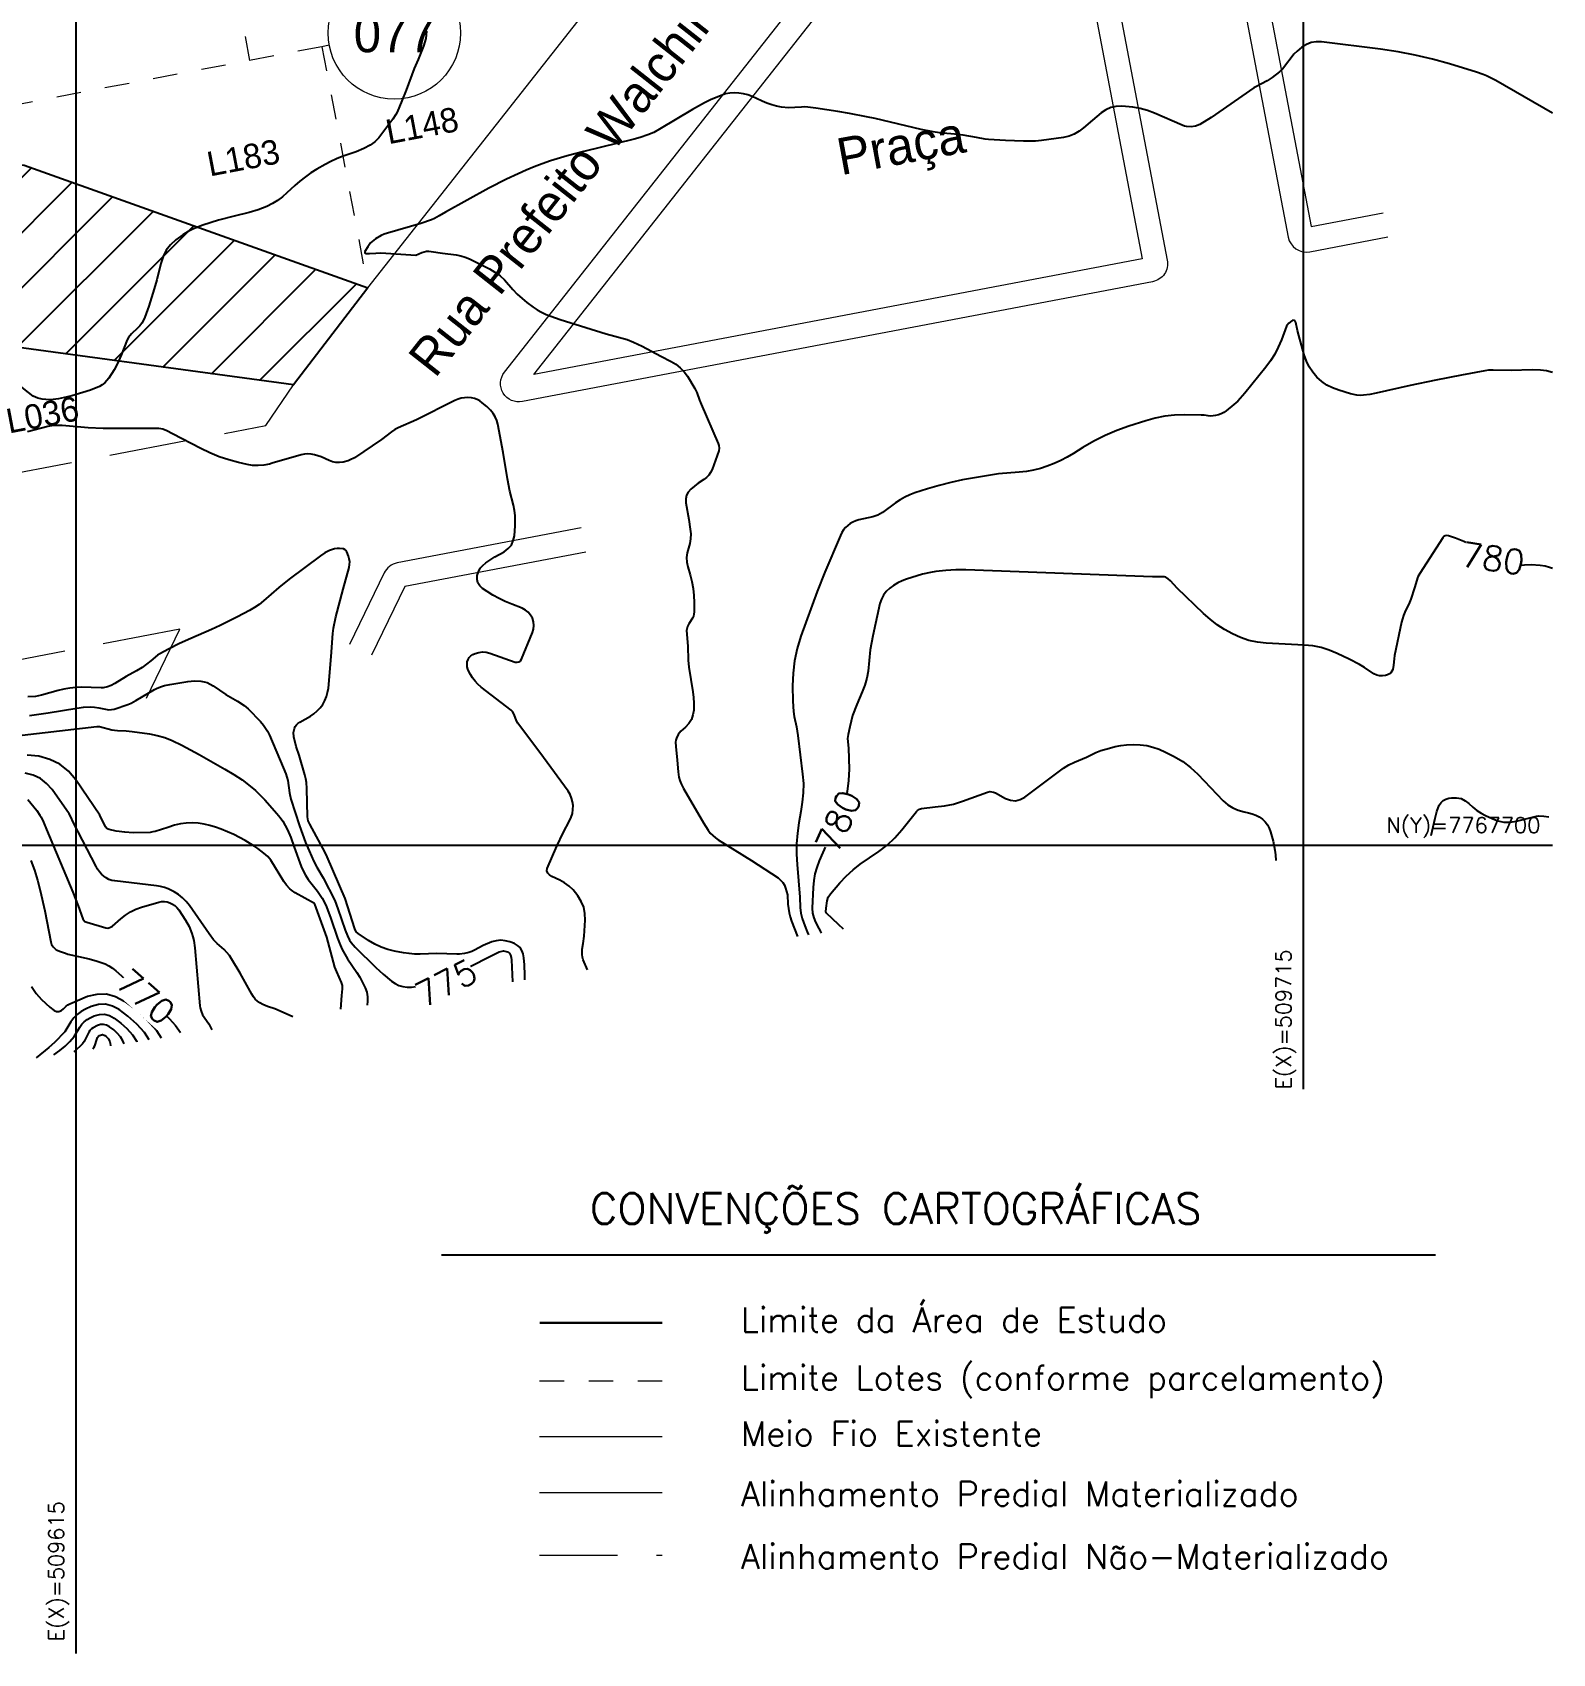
# Model space of a CAD drawing. Header units: metres. Extents: x 509389 to 509735, y 7767634 to 7768027.
# Drawn here: x 509611.4 to 509735.3, y 7767634.1 to 7767766.2 of the extents above; entities that cross this region are included whole.
import ezdxf
from ezdxf.enums import TextEntityAlignment as Align

# ---------------------------------------------------------------- set-up
doc = ezdxf.new("R2010")
doc.units = ezdxf.units.M
for name, pattern in [('Contínua', [0]), ('DASHED', [19.05, 12.7, -6.35]), ('TRACEJADO', [2, 1, -1])]:
    doc.linetypes.add(name, pattern=pattern)
for name, color, linetype in [('CANEVA', 252, 'Continuous'), ('CURVAS-INTERMEDIARIAS', 39, 'Continuous'), ('CURVAS-MESTRA', 34, 'Continuous'), ('LIMITE-L', 7, 'Continuous')]:
    doc.layers.add(name, color=color, linetype=linetype)
for name, color, linetype, lineweight in [('FOLHA', 7, 'Continuous', 9), ('K-ALINHAMENTO', 10, 'Continuous', 9), ('P-MEIOFIO', 171, 'Continuous', 9), ('P-URB', 2, 'Continuous', 9), ('textos', 2, 'Continuous', 9)]:
    doc.layers.add(name, color=color, linetype=linetype, lineweight=lineweight)
doc.styles.add('EC_NOMES', font='GOTHIC.TTF')
doc.styles.add('L50', font='ROMANS.SHX', dxfattribs={"height": 1.25})
doc.styles.add('Padrão', font='simplex.shx')
doc.styles.add('ROMANS', font='romans')

msp = doc.modelspace()

# ---------------------------------------------------------------- hatches: boundary and pattern name
at = {"layer": 'LIMITE-L', "transparency": 33554534}
h = msp.add_hatch(dxfattribs=at)
h.set_pattern_fill('ANSI31', color=3, style=0)
h.paths.add_polyline_path([(509638.764, 7767745.408), (509610.743, 7767755.389), (509484.139, 7767772.843), (509484.325, 7767767.342), (509452.231, 7767761.345), (509491.804, 7767756.662), (509632.695, 7767737.503)])

# ---------------------------------------------------------------- linework, layer by layer
at = {"color": 1}
msp.add_line((509644.764, 7767666.605), (509725.769, 7767666.605), dxfattribs=at)
at = {"layer": 'CANEVA'}
for p, q in [((509615, 7767634.128), (509615, 7768027.326)), ((509715, 7767680.128), (509715, 7768027.326))]:
    msp.add_line(p, q, dxfattribs=at)
at = {"layer": 'CURVAS-INTERMEDIARIAS'}
for points, elevation in [([(509643.551, 7767766.333), (509643.478, 7767765.713), (509643.306, 7767765.094), (509642.848, 7767763.999), (509642.523, 7767763.29), (509641.877, 7767761.511), (509641.527, 7767760.632), (509641.143, 7767759.726), (509641.041, 7767759.528), (509640.797, 7767759.156), (509640.074, 7767758.178), (509639.643, 7767757.621), (509639.319, 7767757.291), (509638.937, 7767757.032), (509638.432, 7767756.77), (509637.798, 7767756.499), (509636.67, 7767756.108), (509636.196, 7767755.917), (509635.735, 7767755.696), (509635.282, 7767755.457), (509634.603, 7767755.07), (509634.127, 7767754.775), (509633.667, 7767754.459), (509633.231, 7767754.11), (509632.81, 7767753.74), (509632.17, 7767753.138), (509631.799, 7767752.818), (509631.41, 7767752.521), (509630.993, 7767752.269), (509630.523, 7767752.046), (509629.813, 7767751.763), (509629.079, 7767751.548), (509627.876, 7767751.253), (509626.592, 7767750.907), (509625.326, 7767750.502), (509624.564, 7767750.212), (509624.109, 7767749.993), (509623.677, 7767749.731), (509623.111, 7767749.323), (509622.687, 7767748.916), (509622.33, 7767748.466), (509622.073, 7767747.953), (509621.882, 7767747.397), (509621.558, 7767746.051), (509621.362, 7767745.329), (509620.904, 7767743.903), (509620.592, 7767743.017), (509620.48, 7767742.765), (509620.346, 7767742.528), (509620.178, 7767742.314), (509619.987, 7767742.115), (509619.489, 7767741.651), (509619.263, 7767741.373), (509619.156, 7767741.16), (509618.672, 7767739.933), (509618.304, 7767739.123), (509618.089, 7767738.734), (509617.662, 7767738.052), (509617.502, 7767737.845), (509617.323, 7767737.66), (509617.116, 7767737.508), (509616.889, 7767737.377), (509616.149, 7767737.077), (509614.639, 7767736.612), (509614.281, 7767736.518), (509613.555, 7767736.365), (509613.118, 7767736.303), (509612.823, 7767736.287), (509612.529, 7767736.301), (509612.234, 7767736.336), (509611.862, 7767736.417), (509611.669, 7767736.489), (509611.49, 7767736.59), (509608.929, 7767738.585)], 778), ([(509735.298, 7767759.647), (509730.664, 7767762.305), (509729.9, 7767762.677), (509729.639, 7767762.786), (509729.106, 7767762.972), (509726.894, 7767763.649), (509725.509, 7767764.034), (509724.114, 7767764.372), (509722.704, 7767764.636), (509721.283, 7767764.853), (509716.461, 7767765.462), (509716.034, 7767765.463), (509715.626, 7767765.401), (509715.243, 7767765.244), (509714.879, 7767765.024), (509714.489, 7767764.694), (509714.225, 7767764.433), (509713.987, 7767764.147), (509713.548, 7767763.543), (509713.31, 7767763.258), (509713.043, 7767763), (509712.46, 7767762.534), (509712.049, 7767762.261), (509711.162, 7767761.825), (509710.949, 7767761.699), (509707.487, 7767759.299), (509706.545, 7767758.721), (509706.208, 7767758.574), (509705.845, 7767758.513), (509705.477, 7767758.54), (509705.299, 7767758.587), (509705.124, 7767758.649), (509702.874, 7767759.636), (509702.295, 7767759.852), (509701.706, 7767760.025), (509701.102, 7767760.131), (509700.487, 7767760.193), (509700.17, 7767760.207), (509699.722, 7767760.178), (509699.293, 7767760.089), (509698.894, 7767759.91), (509698.514, 7767759.671), (509697.798, 7767759.079), (509697.088, 7767758.445), (509696.72, 7767758.16), (509696.328, 7767757.926), (509695.899, 7767757.766), (509695.447, 7767757.656), (509693.646, 7767757.403), (509693.161, 7767757.361), (509692.188, 7767757.345), (509690.726, 7767757.407), (509689.339, 7767757.497), (509689.056, 7767757.528), (509688.358, 7767757.668), (509687.27, 7767757.845), (509686.859, 7767757.9), (509685.341, 7767758.042), (509684.838, 7767758.106), (509683.841, 7767758.297), (509680.092, 7767759.196), (509679.405, 7767759.347), (509678.021, 7767759.607), (509677.066, 7767759.766), (509675.251, 7767760.052), (509674.602, 7767760.137), (509674.342, 7767760.149), (509674.083, 7767760.139), (509673.564, 7767760.088), (509673.045, 7767760.083), (509672.476, 7767760.139), (509672.067, 7767760.208), (509671.666, 7767760.305), (509671.278, 7767760.442), (509670.898, 7767760.607), (509670.417, 7767760.845), (509670.073, 7767760.994), (509669.722, 7767761.121), (509669.36, 7767761.211), (509668.991, 7767761.278), (509668.621, 7767761.297), (509668.255, 7767761.278), (509667.897, 7767761.202), (509667.544, 7767761.088), (509666.689, 7767760.722), (509666.183, 7767760.481), (509665.202, 7767759.939), (509662.523, 7767758.325), (509662.054, 7767758.076), (509661.567, 7767757.868), (509660.956, 7767757.664), (509660.473, 7767757.525), (509656.365, 7767756.523), (509654.994, 7767756.16), (509653.639, 7767755.744), (509652.969, 7767755.511), (509652.306, 7767755.263), (509651.652, 7767754.991), (509651.004, 7767754.705), (509650.07, 7767754.262), (509648.613, 7767753.521), (509645.094, 7767751.576), (509644.58, 7767751.262), (509644.203, 7767751.061), (509643.935, 7767750.954), (509643.07, 7767750.661), (509640.356, 7767749.862), (509640.101, 7767749.774), (509639.854, 7767749.671), (509639.388, 7767749.402), (509639.108, 7767749.194), (509638.971, 7767749.065), (509638.747, 7767748.761), (509638.525, 7767748.38), (509638.523, 7767748.266), (509638.618, 7767748.203), (509638.898, 7767748.2), (509639.405, 7767748.245), (509639.806, 7767748.253), (509642.674, 7767748.08), (509643.17, 7767748.284), (509643.355, 7767748.344), (509643.542, 7767748.382), (509643.733, 7767748.387), (509643.926, 7767748.371), (509644.841, 7767748.228), (509645.967, 7767748.105), (509646.332, 7767748.027), (509646.685, 7767747.908), (509647.03, 7767747.761), (509648.668, 7767746.952), (509649.114, 7767746.692), (509649.531, 7767746.397), (509649.904, 7767746.048), (509650.583, 7767745.266), (509650.939, 7767744.888), (509651.323, 7767744.541), (509651.728, 7767744.213), (509652.222, 7767743.844), (509652.56, 7767743.617), (509652.91, 7767743.412), (509653.278, 7767743.241), (509653.658, 7767743.093), (509654.437, 7767742.835), (509658.175, 7767741.664), (509659.897, 7767741.184), (509660.398, 7767740.993), (509661.125, 7767740.647), (509662.634, 7767739.832), (509663.469, 7767739.411), (509663.861, 7767739.176), (509664.218, 7767738.902), (509664.523, 7767738.571), (509664.794, 7767738.202), (509665.406, 7767737.195), (509665.563, 7767736.892), (509665.783, 7767736.243), (509665.909, 7767735.924), (509667.306, 7767732.722), (509667.358, 7767732.574), (509667.393, 7767732.341), (509667.355, 7767732.113), (509666.81, 7767730.602), (509666.691, 7767730.357), (509666.544, 7767730.136), (509666.354, 7767729.949), (509666.136, 7767729.785), (509665.667, 7767729.479), (509665.077, 7767729.012), (509664.871, 7767728.77), (509664.726, 7767728.506), (509664.674, 7767728.21), (509664.682, 7767727.892), (509664.918, 7767726.534), (509665.037, 7767725.748), (509665.066, 7767725.353), (509665.057, 7767724.963), (509664.99, 7767724.578), (509664.787, 7767723.818), (509664.739, 7767723.437), (509664.764, 7767723.054), (509664.837, 7767722.669), (509665.024, 7767722.027), (509665.16, 7767721.474), (509665.264, 7767720.915), (509665.319, 7767720.35), (509665.342, 7767719.78), (509665.34, 7767718.995), (509665.323, 7767718.82), (509665.285, 7767718.651), (509665.217, 7767718.491), (509664.927, 7767718.039), (509664.814, 7767717.822), (509664.742, 7767717.595), (509664.731, 7767717.477), (509664.827, 7767716.204), (509664.86, 7767715.07), (509664.928, 7767714.507), (509665.243, 7767712.486), (509665.289, 7767712.022), (509665.31, 7767711.557), (509665.313, 7767711.005), (509665.253, 7767710.605), (509665.133, 7767710.233), (509664.922, 7767709.905), (509664.651, 7767709.604), (509664.27, 7767709.28), (509664.046, 7767709.026), (509663.902, 7767708.718), (509663.863, 7767708.55), (509663.838, 7767708.38), (509663.844, 7767708.036), (509663.972, 7767706.924), (509664.035, 7767705.971), (509664.106, 7767705.541), (509664.184, 7767705.267), (509664.289, 7767705.003), (509664.48, 7767704.62), (509666.1, 7767701.817), (509666.491, 7767701.214), (509666.667, 7767700.985), (509666.861, 7767700.773), (509667.081, 7767700.589), (509667.317, 7767700.422), (509670.023, 7767698.75), (509672.187, 7767697.327), (509672.393, 7767697.154), (509672.568, 7767696.958), (509672.698, 7767696.73), (509672.797, 7767696.479), (509672.943, 7767695.941), (509672.994, 7767695.19), (509673.034, 7767694.838), (509673.094, 7767694.49), (509673.183, 7767694.148), (509673.291, 7767693.81), (509673.757, 7767692.55)], 778), ([(509735.298, 7767738.515), (509734.806, 7767738.638), (509734.323, 7767738.712), (509733.623, 7767738.726), (509731.929, 7767738.681), (509730.456, 7767738.701), (509730.073, 7767738.692), (509729.789, 7767738.656), (509727.879, 7767738.304), (509725.785, 7767737.895), (509723.7, 7767737.444), (509720.932, 7767736.814), (509720.409, 7767736.713), (509719.879, 7767736.65), (509719.615, 7767736.644), (509719.352, 7767736.656), (509718.835, 7767736.762), (509717.87, 7767737.056), (509717.378, 7767737.248), (509716.914, 7767737.484), (509716.491, 7767737.787), (509716.094, 7767738.135), (509715.756, 7767738.538), (509715.463, 7767738.969), (509715.239, 7767739.438), (509715.061, 7767739.935), (509714.622, 7767741.534), (509714.523, 7767741.921), (509714.383, 7767742.582), (509714.336, 7767742.686), (509714.296, 7767742.726), (509714.247, 7767742.759), (509714.14, 7767742.776), (509714.041, 7767742.731), (509713.814, 7767742.532), (509713.669, 7767742.369), (509713.614, 7767742.275), (509713.2, 7767741.169), (509712.949, 7767740.577), (509712.662, 7767740.005), (509712.32, 7767739.465), (509711.941, 7767738.945), (509710.222, 7767736.814), (509709.646, 7767736.178), (509709.33, 7767735.888), (509708.708, 7767735.384), (509708.506, 7767735.251), (509708.295, 7767735.14), (509708.07, 7767735.063), (509707.835, 7767735.008), (509707.463, 7767734.958), (509707.238, 7767734.967), (509706.901, 7767735.024), (509706.673, 7767735.039), (509705.295, 7767735.053), (509704.497, 7767735.022), (509703.707, 7767734.942), (509702.928, 7767734.786), (509702.157, 7767734.579), (509700.771, 7767734.135), (509699.794, 7767733.782), (509698.838, 7767733.382), (509697.915, 7767732.913), (509697.013, 7767732.397), (509696.248, 7767731.921), (509695.737, 7767731.623), (509695.216, 7767731.348), (509694.679, 7767731.103), (509694.128, 7767730.878), (509693.57, 7767730.697), (509693.004, 7767730.547), (509692.428, 7767730.446), (509691.845, 7767730.376), (509690.141, 7767730.244), (509688.18, 7767729.931), (509687.213, 7767729.754), (509686.254, 7767729.549), (509685.304, 7767729.301), (509684.361, 7767729.024), (509683.341, 7767728.7), (509682.924, 7767728.544), (509682.52, 7767728.362), (509682.136, 7767728.141), (509681.766, 7767727.894), (509680.687, 7767727.107), (509680.312, 7767726.894), (509679.903, 7767726.757), (509678.769, 7767726.492), (509678.525, 7767726.417), (509678.291, 7767726.321), (509678.073, 7767726.193), (509677.865, 7767726.044), (509677.681, 7767725.868), (509677.516, 7767725.677), (509677.38, 7767725.464), (509677.264, 7767725.237), (509675.989, 7767722.229), (509675.381, 7767720.665), (509674.048, 7767717.012), (509673.75, 7767716.024), (509673.525, 7767715.024), (509673.411, 7767714.005), (509673.371, 7767712.974), (509673.391, 7767711.718), (509673.445, 7767710.897), (509673.506, 7767710.49), (509673.678, 7767709.627), (509673.795, 7767708.923), (509674.189, 7767705.775), (509674.249, 7767705.014), (509674.234, 7767704.251), (509674.161, 7767703.489), (509674.048, 7767702.732), (509673.885, 7767701.804), (509673.771, 7767700.962), (509673.7, 7767700.117), (509673.695, 7767699.269), (509673.734, 7767698.42), (509673.958, 7767695.757), (509673.986, 7767694.919), (509674.036, 7767694.468), (509674.149, 7767694.028), (509674.359, 7767693.434), (509674.561, 7767692.929), (509674.661, 7767692.694)], 779), ([(509656.655, 7767689.827), (509656.312, 7767690.664), (509656.252, 7767690.872), (509656.215, 7767691.082), (509656.212, 7767691.296), (509656.232, 7767691.511), (509656.309, 7767691.98), (509656.381, 7767692.585), (509656.468, 7767693.895), (509656.444, 7767694.425), (509656.351, 7767694.934), (509656.152, 7767695.412), (509655.884, 7767695.869), (509655.486, 7767696.35), (509655.16, 7767696.662), (509654.791, 7767696.922), (509654.394, 7767697.148), (509653.755, 7767697.452), (509653.574, 7767697.567), (509653.425, 7767697.723), (509653.353, 7767697.907), (509653.381, 7767698.103), (509654.167, 7767699.927), (509654.678, 7767700.995), (509655.202, 7767701.99), (509655.329, 7767702.284), (509655.424, 7767702.586), (509655.469, 7767702.898), (509655.482, 7767703.218), (509655.44, 7767703.535), (509655.364, 7767703.839), (509655.236, 7767704.125), (509655.073, 7767704.4), (509653.08, 7767707.146), (509650.991, 7767709.923), (509650.869, 7767710.121), (509650.685, 7767710.647), (509650.552, 7767710.878), (509650.426, 7767711.002), (509647.986, 7767712.882), (509647.73, 7767713.107), (509647.496, 7767713.351), (509647.295, 7767713.623), (509647.116, 7767713.913), (509646.99, 7767714.152), (509646.913, 7767714.341), (509646.862, 7767714.534), (509646.85, 7767714.734), (509646.864, 7767714.937), (509646.926, 7767715.123), (509647.018, 7767715.286), (509647.153, 7767715.415), (509647.318, 7767715.52), (509647.515, 7767715.607), (509647.807, 7767715.696), (509648.1, 7767715.741), (509648.396, 7767715.718), (509648.694, 7767715.65), (509650.761, 7767714.92), (509650.918, 7767714.895), (509651.074, 7767714.929), (509651.144, 7767714.969), (509651.205, 7767715.017), (509651.292, 7767715.149), (509652.177, 7767717.311), (509652.257, 7767717.605), (509652.29, 7767717.899), (509652.253, 7767718.192), (509652.169, 7767718.485), (509652.016, 7767718.749), (509651.831, 7767718.978), (509651.595, 7767719.156), (509651.327, 7767719.3), (509650.48, 7767719.626), (509649.958, 7767719.847), (509649.448, 7767720.09), (509648.953, 7767720.365), (509648.47, 7767720.661), (509648.093, 7767720.909), (509647.872, 7767721.124), (509647.716, 7767721.366), (509647.656, 7767721.648), (509647.661, 7767721.957), (509647.766, 7767722.269), (509647.912, 7767722.553), (509648.12, 7767722.795), (509648.37, 7767723.009), (509649.099, 7767723.476), (509649.867, 7767723.91), (509650.194, 7767724.159), (509650.454, 7767724.451), (509650.614, 7767724.808), (509650.707, 7767725.208), (509650.763, 7767726.007), (509650.773, 7767726.432), (509650.756, 7767726.855), (509650.699, 7767727.275), (509650.616, 7767727.693), (509650.34, 7767728.853), (509650.139, 7767729.839), (509649.782, 7767731.981), (509649.354, 7767734.293), (509649.265, 7767734.608), (509649.142, 7767734.907), (509648.97, 7767735.18), (509648.764, 7767735.435), (509648.466, 7767735.732), (509648.084, 7767736.047), (509647.879, 7767736.189), (509647.664, 7767736.303), (509647.44, 7767736.392), (509647.205, 7767736.443), (509646.907, 7767736.468), (509646.634, 7767736.453), (509646.367, 7767736.413), (509646.109, 7767736.334), (509645.857, 7767736.23), (509642.715, 7767734.664), (509641.236, 7767734.007), (509640.961, 7767733.851), (509640.698, 7767733.676), (509639.877, 7767733.059), (509637.661, 7767731.556), (509637.331, 7767731.382), (509637.156, 7767731.319), (509636.747, 7767731.215), (509636.453, 7767731.178), (509636.162, 7767731.181), (509635.878, 7767731.242), (509635.599, 7767731.342), (509634.946, 7767731.629), (509634.681, 7767731.723), (509634.414, 7767731.808), (509634.144, 7767731.861), (509633.874, 7767731.883), (509633.604, 7767731.858), (509633.335, 7767731.802), (509630.973, 7767731.116), (509630.737, 7767731.052), (509630.283, 7767730.963), (509629.828, 7767730.92), (509629.372, 7767730.944), (509628.915, 7767731.013), (509628.221, 7767731.171), (509627.428, 7767731.384), (509626.649, 7767731.638), (509625.892, 7767731.951), (509625.15, 7767732.304), (509622.84, 7767733.518), (509622.372, 7767733.749), (509622.052, 7767733.882), (509621.887, 7767733.927), (509621.718, 7767733.95), (509618.763, 7767733.936), (509617.202, 7767733.954), (509615.968, 7767734), (509613.84, 7767734.177), (509613.338, 7767734.193), (509613.004, 7767734.168), (509612.676, 7767734.111), (509611.04, 7767733.668)], 777), ([(509651.555, 7767689.015), (509651.539, 7767689.414), (509651.533, 7767690.252), (509651.478, 7767690.806), (509651.414, 7767691.141), (509651.309, 7767691.412), (509651.162, 7767691.647), (509650.952, 7767691.827), (509650.699, 7767691.971), (509650.317, 7767692.117), (509649.953, 7767692.211), (509649.589, 7767692.25), (509649.225, 7767692.21), (509648.861, 7767692.115), (509648.144, 7767691.815), (509647.456, 7767691.442), (509647.224, 7767691.338), (509646.981, 7767691.259), (509646.623, 7767691.174), (509646.224, 7767691.12), (509646.023, 7767691.113), (509644.39, 7767691.164), (509643.023, 7767691.114), (509642.569, 7767691.122), (509642.118, 7767691.164), (509641.667, 7767691.229), (509640.942, 7767691.361), (509640.381, 7767691.499), (509639.837, 7767691.681), (509639.32, 7767691.928), (509638.82, 7767692.219), (509637.97, 7767692.786), (509637.819, 7767692.936), (509637.699, 7767693.177), (509636.905, 7767695.642), (509635.453, 7767699.044), (509635.28, 7767699.397), (509634.02, 7767701.713), (509633.91, 7767701.976), (509633.867, 7767702.14), (509633.85, 7767702.309), (509633.786, 7767704.605), (509633.758, 7767705.09), (509633.715, 7767705.41), (509633.639, 7767705.723), (509633.162, 7767707.32), (509632.921, 7767708.045), (509632.733, 7767708.825), (509632.702, 7767709.169), (509632.772, 7767709.508), (509632.848, 7767709.663), (509632.943, 7767709.802), (509633.064, 7767709.919), (509633.205, 7767710.019), (509634.076, 7767710.513), (509634.37, 7767710.709), (509634.64, 7767710.93), (509634.876, 7767711.188), (509635.089, 7767711.47), (509635.258, 7767711.781), (509635.395, 7767712.102), (509635.485, 7767712.44), (509635.542, 7767712.789), (509635.775, 7767715.377), (509635.913, 7767717.229), (509635.97, 7767717.688), (509636.157, 7767718.594), (509636.741, 7767720.842), (509637.228, 7767722.618), (509637.269, 7767722.852), (509637.281, 7767723.085), (509637.248, 7767723.316), (509637.185, 7767723.546), (509637.051, 7767723.899), (509637, 7767723.994), (509636.925, 7767724.071), (509636.781, 7767724.137), (509636.443, 7767724.16), (509636.247, 7767724.157), (509636.055, 7767724.136), (509635.868, 7767724.088), (509635.648, 7767724.008), (509635.261, 7767723.812), (509634.899, 7767723.574), (509632.356, 7767721.68), (509631.508, 7767720.99), (509630.271, 7767719.909), (509629.904, 7767719.618), (509629.52, 7767719.35), (509629.117, 7767719.114), (509628.142, 7767718.593), (509626.738, 7767717.886), (509626.024, 7767717.559), (509624.347, 7767716.847), (509623.415, 7767716.43), (509622.504, 7767715.969), (509621.809, 7767715.595), (509621.613, 7767715.471), (509621.088, 7767715.01), (509620.378, 7767714.48), (509619.9, 7767714.191), (509619.077, 7767713.726), (509618.157, 7767713.165), (509617.856, 7767713.005), (509617.536, 7767712.888), (509617.203, 7767712.823), (509617.034, 7767712.814), (509616.227, 7767712.851), (509615.441, 7767712.858), (509614.953, 7767712.84), (509614.469, 7767712.795), (509613.99, 7767712.708), (509613.515, 7767712.593), (509612.155, 7767712.208), (509611.92, 7767712.152), (509611.681, 7767712.116), (509611.052, 7767712.093)], 776), ([(509610.596, 7767708.967), (509616.665, 7767709.664), (509616.89, 7767709.668), (509617.886, 7767709.402), (509618.12, 7767709.362), (509618.356, 7767709.342), (509619.07, 7767709.323), (509619.544, 7767709.271), (509620.963, 7767709.057), (509621.596, 7767708.929), (509622.215, 7767708.759), (509622.814, 7767708.527), (509623.61, 7767708.142), (509625.01, 7767707.378), (509627.119, 7767706.189), (509627.831, 7767705.767), (509628.518, 7767705.308), (509629.181, 7767704.815), (509629.602, 7767704.463), (509629.997, 7767704.082), (509630.375, 7767703.683), (509631.357, 7767702.57), (509631.605, 7767702.261), (509631.833, 7767701.939), (509632.03, 7767701.597), (509632.208, 7767701.242), (509632.481, 7767700.62), (509632.746, 7767699.839), (509633.331, 7767698.268), (509633.492, 7767697.896), (509633.677, 7767697.539), (509633.898, 7767697.204), (509634.654, 7767696.249), (509635.047, 7767695.666), (509635.24, 7767695.324), (509635.394, 7767694.962), (509635.744, 7767694.009), (509636.29, 7767692.43), (509636.502, 7767691.888), (509636.678, 7767691.489), (509636.873, 7767691.102), (509637.098, 7767690.73), (509637.871, 7767689.623), (509638.104, 7767689.251), (509638.311, 7767688.864), (509638.548, 7767688.366), (509638.666, 7767688.01), (509638.737, 7767687.65), (509638.737, 7767687.282), (509638.698, 7767686.967)], 774), ([(509636.568, 7767686.628), (509636.639, 7767687.743), (509636.694, 7767688.29), (509636.695, 7767688.557), (509636.622, 7767688.813), (509636.226, 7767689.674), (509636.08, 7767690.064), (509635.406, 7767692.487), (509634.444, 7767695.18), (509634.406, 7767695.231), (509632.838, 7767696.107), (509632.528, 7767696.32), (509632.391, 7767696.448), (509632.144, 7767696.736), (509631.924, 7767697.046), (509630.858, 7767698.783), (509630.607, 7767699.076), (509630.294, 7767699.352), (509629.809, 7767699.725), (509629.554, 7767699.894), (509628.76, 7767700.365), (509627.838, 7767700.855), (509626.82, 7767701.299), (509626.359, 7767701.461), (509625.892, 7767701.598), (509625.415, 7767701.7), (509624.933, 7767701.777), (509624.448, 7767701.805), (509623.967, 7767701.794), (509623.491, 7767701.725), (509623.018, 7767701.616), (509622.453, 7767701.449), (509621.439, 7767701.117), (509621.234, 7767701.069), (509621.025, 7767701.041), (509619.636, 7767701.014), (509618.946, 7767701.043), (509618.263, 7767701.148), (509617.694, 7767701.267), (509617.59, 7767701.303), (509617.498, 7767701.363), (509617.389, 7767701.488), (509616.908, 7767702.436), (509614.978, 7767705.331), (509614.365, 7767706.031), (509613.671, 7767706.604), (509612.857, 7767706.985), (509611.961, 7767707.239), (509610.995, 7767707.34)], 773), ([(509677.515, 7767693.148), (509677.121, 7767693.54), (509676.122, 7767694.449), (509676.074, 7767694.555), (509676.096, 7767694.858), (509676.178, 7767695.457), (509676.272, 7767695.764), (509676.447, 7767696.034), (509677.224, 7767696.934), (509677.743, 7767697.481), (509678.294, 7767697.993), (509678.889, 7767698.45), (509680.411, 7767699.468), (509681.083, 7767699.998), (509681.695, 7767700.596), (509682.267, 7767701.239), (509683.463, 7767702.737), (509683.55, 7767702.83), (509683.706, 7767702.939), (509683.886, 7767702.992), (509684.98, 7767703.106), (509685.737, 7767703.204), (509686.483, 7767703.348), (509687.21, 7767703.57), (509689.266, 7767704.323), (509689.441, 7767704.366), (509689.729, 7767704.302), (509689.894, 7767704.248), (509690.724, 7767703.798), (509691.131, 7767703.661), (509691.53, 7767703.617), (509691.921, 7767703.715), (509692.305, 7767703.906), (509695.448, 7767706.275), (509695.876, 7767706.553), (509696.337, 7767706.771), (509697.331, 7767707.163), (509698.084, 7767707.536), (509698.486, 7767707.702), (509699.188, 7767707.913), (509699.649, 7767708.027), (509700.113, 7767708.117), (509700.583, 7767708.171), (509701.176, 7767708.204), (509701.705, 7767708.182), (509702.226, 7767708.117), (509702.734, 7767707.984), (509703.234, 7767707.808), (509703.749, 7767707.587), (509704.471, 7767707.225), (509705.156, 7767706.81), (509705.787, 7767706.315), (509706.382, 7767705.768), (509708.457, 7767703.614), (509708.831, 7767703.293), (509709.234, 7767703.026), (509709.68, 7767702.839), (509710.154, 7767702.707), (509710.516, 7767702.642), (509710.822, 7767702.562), (509711.115, 7767702.454), (509711.388, 7767702.302), (509711.648, 7767702.121), (509711.871, 7767701.9), (509712.062, 7767701.658), (509712.204, 7767701.385), (509712.314, 7767701.092), (509712.52, 7767700.333), (509712.676, 7767699.595), (509712.721, 7767699.222), (509712.751, 7767698.759)], 781), ([(509632.635, 7767686.002), (509631.374, 7767686.583), (509631.181, 7767686.66), (509630.587, 7767686.85), (509630.208, 7767687.015), (509629.963, 7767687.155), (509629.768, 7767687.298), (509629.591, 7767687.458), (509629.442, 7767687.644), (509629.311, 7767687.848), (509628.359, 7767689.565), (509627.661, 7767690.737), (509627.481, 7767691.004), (509627.283, 7767691.256), (509627.058, 7767691.485), (509626.474, 7767691.981), (509626.193, 7767692.276), (509625.829, 7767692.775), (509624.221, 7767695.072), (509623.953, 7767695.403), (509623.659, 7767695.706), (509623.327, 7767695.965), (509622.968, 7767696.196), (509622.501, 7767696.429), (509622.191, 7767696.547), (509621.869, 7767696.627), (509621.539, 7767696.681), (509618.141, 7767697.077), (509617.897, 7767697.128), (509617.663, 7767697.206), (509617.446, 7767697.322), (509617.241, 7767697.465), (509617.057, 7767697.639), (509616.888, 7767697.825), (509616.743, 7767698.03), (509616.614, 7767698.247), (509614.779, 7767701.809), (509614.532, 7767702.351), (509614.418, 7767702.559), (509613.028, 7767704.53), (509612.578, 7767705.021), (509612.074, 7767705.423), (509611.487, 7767705.69), (509610.846, 7767705.868)], 772), ([(509611.064, 7767703.722), (509611.776, 7767702.809), (509612.023, 7767702.453), (509612.13, 7767702.266), (509612.32, 7767701.876), (509612.582, 7767701.279), (509614.713, 7767696.179), (509615.161, 7767695.045), (509615.539, 7767694.005), (509615.589, 7767693.907), (509615.704, 7767693.789), (509615.852, 7767693.717), (509617.416, 7767693.264), (509617.573, 7767693.246), (509617.651, 7767693.257), (509617.803, 7767693.312), (509617.942, 7767693.397), (509618.627, 7767693.997), (509619.015, 7767694.297), (509619.423, 7767694.56), (509619.863, 7767694.768), (509620.323, 7767694.939), (509621.725, 7767695.357), (509621.955, 7767695.4), (509622.183, 7767695.412), (509622.408, 7767695.376), (509622.632, 7767695.308), (509622.841, 7767695.198), (509623.032, 7767695.067), (509623.198, 7767694.904), (509623.346, 7767694.721), (509623.906, 7767693.889), (509624.204, 7767693.366), (509624.422, 7767692.806), (509624.501, 7767692.514), (509624.568, 7767692.22), (509624.651, 7767691.622), (509625.058, 7767686.901), (509625.085, 7767686.752), (509625.17, 7767686.459), (509625.296, 7767686.182), (509625.792, 7767685.437), (509626.048, 7767684.953)], 771), ([(509725.404, 7767700.774), (509725.724, 7767702.208), (509725.867, 7767702.738), (509726.065, 7767703.251), (509726.206, 7767703.465), (509726.377, 7767703.639), (509726.592, 7767703.753), (509726.838, 7767703.826), (509727.096, 7767703.86), (509727.48, 7767703.855), (509727.841, 7767703.786), (509728.169, 7767703.62), (509728.476, 7767703.39), (509728.805, 7767703.09), (509729.13, 7767702.833), (509729.479, 7767702.609), (509729.845, 7767702.408), (509730.362, 7767702.157), (509730.846, 7767701.983), (509731.338, 7767701.878), (509731.84, 7767701.877), (509732.35, 7767701.946), (509733.986, 7767702.357), (509734.188, 7767702.383), (509734.598, 7767702.365), (509734.98, 7767702.299)], 781), ([(509611.362, 7767688.484), (509611.73, 7767687.92), (509612.177, 7767687.416), (509612.843, 7767686.808), (509613.187, 7767686.533), (509613.378, 7767686.444), (509613.481, 7767686.437), (509613.589, 7767686.449), (509613.794, 7767686.535), (509613.969, 7767686.673), (509614.181, 7767686.88), (509614.316, 7767686.986), (509614.464, 7767687.074), (509615.906, 7767687.682), (509616.692, 7767687.865), (509617.457, 7767687.888), (509618.192, 7767687.671), (509618.905, 7767687.295), (509619.792, 7767686.622), (509620.714, 7767685.797), (509621.533, 7767684.892), (509621.92, 7767684.296)], 769), ([(509620.93, 7767684.138), (509620.556, 7767684.722), (509619.927, 7767685.421), (509619.216, 7767686.059), (509618.494, 7767686.606), (509617.947, 7767686.89), (509617.387, 7767687.048), (509616.805, 7767687.016), (509616.209, 7767686.858), (509615.746, 7767686.646), (509615.394, 7767686.444), (509615.074, 7767686.207), (509614.801, 7767685.917), (509614.56, 7767685.591), (509614.075, 7767684.796), (509613.226, 7767683.916), (509612.775, 7767683.507), (509611.737, 7767682.674)], 768), ([(509613.184, 7767682.905), (509613.672, 7767683.278), (509614.087, 7767683.622), (509614.474, 7767683.998), (509614.839, 7767684.395), (509615.292, 7767685.171), (509615.461, 7767685.406), (509615.653, 7767685.614), (509615.88, 7767685.784), (509616.13, 7767685.928), (509616.465, 7767686.081), (509616.891, 7767686.194), (509617.308, 7767686.217), (509617.71, 7767686.104), (509618.102, 7767685.901), (509618.634, 7767685.497), (509619.135, 7767685.046), (509619.577, 7767684.551), (509619.931, 7767683.99), (509619.936, 7767683.98)], 767), ([(509618.91, 7767683.816), (509618.803, 7767684.049), (509618.601, 7767684.381), (509618.344, 7767684.673), (509618.051, 7767684.939), (509617.71, 7767685.197), (509617.473, 7767685.32), (509617.23, 7767685.388), (509616.978, 7767685.374), (509616.72, 7767685.306), (509616.366, 7767685.125), (509616.231, 7767685.023), (509616.117, 7767684.896), (509616.018, 7767684.754), (509615.64, 7767684.011), (509615.499, 7767683.819), (509615.338, 7767683.64), (509614.988, 7767683.31), (509614.815, 7767683.164)], 766)]:
    msp.add_lwpolyline(points, dxfattribs=dict(at, elevation=elevation))
at = {"layer": 'CURVAS-MESTRA'}
for points, elevation in [([(509735.298, 7767722.527), (509735.046, 7767722.626), (509734.685, 7767722.719), (509734.287, 7767722.787), (509733.559, 7767722.831), (509732.468, 7767722.791), (509732.107, 7767722.804), (509731.75, 7767722.854), (509731.309, 7767722.953), (509730.979, 7767723.063), (509730.661, 7767723.197), (509730.361, 7767723.368), (509729.5, 7767723.966), (509728.894, 7767724.318), (509728.398, 7767724.57), (509728.063, 7767724.727), (509727.377, 7767725.003), (509726.811, 7767725.21), (509726.681, 7767725.233), (509726.55, 7767725.212), (509726.49, 7767725.184), (509726.434, 7767725.148), (509726.345, 7767725.05), (509724.476, 7767722.139), (509724.329, 7767721.865), (509724.052, 7767720.969), (509723.736, 7767720.039), (509723.63, 7767719.769), (509723.263, 7767718.979), (509723.155, 7767718.71), (509723.069, 7767718.434), (509722.998, 7767718.153), (509722.428, 7767715.455), (509722.384, 7767715.19), (509722.34, 7767714.655), (509722.268, 7767714.32), (509722.204, 7767714.174), (509722.117, 7767714.049), (509721.997, 7767713.957), (509721.854, 7767713.886), (509721.681, 7767713.832), (509721.436, 7767713.791), (509721.197, 7767713.792), (509720.967, 7767713.857), (509720.743, 7767713.964), (509719.973, 7767714.461), (509719.561, 7767714.706), (509718.711, 7767715.152), (509717.74, 7767715.622), (509717.093, 7767715.888), (509716.432, 7767716.099), (509715.75, 7767716.229), (509715.055, 7767716.305), (509711.969, 7767716.458), (509711.25, 7767716.542), (509710.547, 7767716.684), (509709.868, 7767716.914), (509709.205, 7767717.203), (509708.573, 7767717.564), (509707.965, 7767717.959), (509707.393, 7767718.405), (509706.845, 7767718.885), (509704.7, 7767720.935), (509704.155, 7767721.53), (509703.986, 7767721.684), (509703.781, 7767721.836), (509703.669, 7767721.851), (509702.699, 7767721.854), (509687.485, 7767722.424), (509686.669, 7767722.43), (509685.854, 7767722.384), (509685.042, 7767722.301), (509684.602, 7767722.224), (509683.953, 7767722.065), (509682.653, 7767721.659), (509682.287, 7767721.522), (509681.934, 7767721.359), (509681.601, 7767721.159), (509681.281, 7767720.934), (509681.008, 7767720.667), (509680.778, 7767720.373), (509680.613, 7767720.038), (509680.492, 7767719.676), (509679.91, 7767717.048), (509679.796, 7767716.475), (509679.701, 7767715.9), (509679.517, 7767714.162), (509679.412, 7767713.594), (509679.249, 7767713.04), (509679.048, 7767712.496), (509678.597, 7767711.447), (509678.265, 7767710.554), (509678.023, 7767709.633), (509677.892, 7767709.012), (509677.857, 7767708.697), (509677.939, 7767707.904), (509677.973, 7767706.192), (509677.929, 7767705.268), (509677.806, 7767704.359), (509677.567, 7767703.474), (509677.25, 7767702.604), (509675.534, 7767698.714), (509675.337, 7767698.189), (509675.182, 7767697.655), (509675.09, 7767697.106), (509675.038, 7767696.548), (509674.968, 7767694.864), (509674.982, 7767694.448), (509675.089, 7767694.084), (509675.24, 7767693.734), (509675.513, 7767693.205), (509675.657, 7767692.963), (509675.728, 7767692.864)], 780), ([(509611.192, 7767710.56), (509612.71, 7767710.782), (509615.054, 7767711.171), (509615.588, 7767711.241), (509616.126, 7767711.26), (509616.477, 7767711.249), (509616.847, 7767711.198), (509617.514, 7767711.05), (509617.632, 7767711.036), (509617.866, 7767711.038), (509618.095, 7767711.09), (509619.19, 7767711.469), (509619.469, 7767711.579), (509619.867, 7767711.786), (509621.368, 7767712.668), (509621.596, 7767712.786), (509621.955, 7767712.925), (509622.202, 7767712.997), (509622.633, 7767713.088), (509624.087, 7767713.342), (509624.624, 7767713.394), (509625.163, 7767713.368), (509625.426, 7767713.316), (509625.679, 7767713.24), (509625.918, 7767713.127), (509626.148, 7767712.99), (509627.195, 7767712.277), (509628.15, 7767711.733), (509628.684, 7767711.386), (509629.006, 7767711.113), (509630.007, 7767710.074), (509630.256, 7767709.778), (509630.476, 7767709.46), (509630.575, 7767709.293), (509630.745, 7767708.946), (509631.861, 7767706.327), (509632.064, 7767705.802), (509632.235, 7767705.266), (509632.37, 7767704.252), (509632.489, 7767703.735), (509633.197, 7767701.56), (509633.692, 7767700.205), (509633.967, 7767699.539), (509634.363, 7767698.659), (509634.603, 7767698.215), (509635.119, 7767697.347), (509636.074, 7767695.484), (509636.32, 7767694.816), (509636.9, 7767693.079), (509637.095, 7767692.606), (509637.275, 7767692.26), (509637.406, 7767692.057), (509637.721, 7767691.689), (509639.419, 7767690.025), (509640.006, 7767689.479), (509640.68, 7767688.917), (509640.976, 7767688.724), (509641.288, 7767688.571), (509641.622, 7767688.478), (509641.972, 7767688.426), (509642.328, 7767688.435), (509642.676, 7767688.481), (509643.012, 7767688.583), (509643.34, 7767688.722), (509644.532, 7767689.322), (509645.443, 7767689.689), (509645.723, 7767689.768), (509646.307, 7767689.804), (509646.479, 7767689.829), (509646.727, 7767689.907), (509649.128, 7767691.153), (509649.467, 7767691.303), (509649.702, 7767691.369), (509649.819, 7767691.377), (509649.936, 7767691.362), (509650.146, 7767691.296), (509650.296, 7767691.194), (509650.387, 7767691.037), (509650.433, 7767690.847), (509650.456, 7767690.653), (509650.555, 7767688.855)], 775), ([(509611.308, 7767698.746), (509611.599, 7767697.947), (509611.845, 7767697.134), (509612.062, 7767696.311), (509612.435, 7767694.647), (509612.926, 7767692.114), (509612.995, 7767691.895), (509613.114, 7767691.699), (509613.277, 7767691.537), (509613.372, 7767691.473), (509613.705, 7767691.324), (509614.115, 7767691.206), (509614.309, 7767691.128), (509616.041, 7767690.724), (509616.708, 7767690.541), (509617.038, 7767690.439), (509617.357, 7767690.315), (509617.662, 7767690.166), (509617.946, 7767689.98), (509618.216, 7767689.769), (509622.095, 7767686.338), (509622.606, 7767685.838), (509623.08, 7767685.309), (509623.5, 7767684.736)], 770), ([(509616.343, 7767683.407), (509616.439, 7767683.51), (509616.514, 7767683.647), (509616.668, 7767684.17), (509616.738, 7767684.338), (509616.807, 7767684.431), (509616.903, 7767684.497), (509617.064, 7767684.553), (509617.151, 7767684.558), (509617.317, 7767684.492), (509617.448, 7767684.394), (509617.624, 7767684.21), (509617.735, 7767683.982), (509617.765, 7767683.854), (509617.787, 7767683.638)], 765)]:
    msp.add_lwpolyline(points, dxfattribs=dict(at, elevation=elevation))
at = {"layer": 'K-ALINHAMENTO'}
for points in [[(509710.373, 7767809.936), (509704.479, 7767808.814), (509715.631, 7767750.404), (509721.493, 7767751.519)], [(509638.764, 7767745.408), (509657.619, 7767769.356), (509685.901, 7767805.278), (509658.886, 7767800.136), (509647.097, 7767797.892), (509635.309, 7767795.648), (509623.521, 7767793.405), (509608.785, 7767790.6)], [(509656.514, 7767723.882), (509641.779, 7767721.077), (509639.071, 7767715.472)], [(509652.754, 7767647.248), (509662.754, 7767647.248)]]:
    msp.add_lwpolyline(points, dxfattribs=at)
msp.add_lwpolyline([(509652.297, 7767738.349), (509693.644, 7767790.865), (509701.845, 7767747.78)], close=True, dxfattribs=at)
at = {"layer": 'K-ALINHAMENTO', "linetype": 'DASHED', "ltscale": 0.5}
for points in [[(509452.231, 7767761.345), (509454.475, 7767749.557), (509456.718, 7767737.768), (509458.962, 7767725.98), (509461.206, 7767714.192), (509463.45, 7767702.403), (509487.027, 7767706.891), (509498.815, 7767709.135), (509510.603, 7767711.379), (509522.392, 7767713.622), (509534.18, 7767715.866), (509545.968, 7767718.11), (509557.757, 7767720.354), (509569.545, 7767722.598), (509584.281, 7767725.402), (509599.016, 7767728.207), (509630.452, 7767734.191), (509632.695, 7767737.503)], [(509620.725, 7767711.98), (509623.433, 7767717.585), (509525.196, 7767698.887), (509513.408, 7767696.643), (509501.62, 7767694.399), (509489.831, 7767692.155), (509466.255, 7767687.668), (509467.19, 7767682.756)]]:
    msp.add_lwpolyline(points, dxfattribs=at)
at = {"layer": 'K-ALINHAMENTO', "linetype": 'DASHED', "ltscale": 0.5, "elevation": 3935.727}
msp.add_lwpolyline([(509652.754, 7767642.145), (509662.754, 7767642.145)], dxfattribs=at)
at = {"layer": 'LIMITE-L', "color": 3}
msp.add_lwpolyline([(509610.743, 7767755.389), (509638.764, 7767745.408), (509632.695, 7767737.503), (509491.804, 7767756.662), (509452.231, 7767761.345), (509484.325, 7767767.342), (509484.139, 7767772.843)], close=True, dxfattribs=at)
at = {"layer": 'LIMITE-L', "const_width": 0.2, "elevation": 3935.727}
msp.add_lwpolyline([(509652.754, 7767661.081), (509662.754, 7767661.081)], dxfattribs=at)
at = {"layer": 'P-MEIOFIO'}
for points in [[(509709.999, 7767811.901), (509703.614, 7767810.686, 0.414375), (509702.421, 7767808.931), (509713.76, 7767749.538, 0.4140522), (509715.514, 7767748.345), (509721.867, 7767749.555)], [(509656.14, 7767725.847), (509641.157, 7767722.995, 0.2374817), (509640.087, 7767722.174), (509637.27, 7767716.342)]]:
    msp.add_lwpolyline(points, format="xyb", dxfattribs=at)
msp.add_lwpolyline([(509649.898, 7767738.535), (509692.752, 7767792.965, -0.6432777), (509695.404, 7767792.317), (509703.904, 7767747.662, -0.4142136), (509702.71, 7767745.908), (509651.357, 7767736.134, -0.693666)], format="xyb", close=True, dxfattribs=at)
msp.add_lwpolyline([(509652.754, 7767651.805), (509662.754, 7767651.805)], dxfattribs=at)
at = {"layer": 'P-URB', "linetype": 'TRACEJADO', "ltscale": 2, "transparency": 33554687}
for points in [[(509623.521, 7767793.405), (509629.13, 7767763.934)], [(509635.612, 7767765.167), (509635.024, 7767765.056)], [(509635.024, 7767765.056), (509610.465, 7767760.381)], [(509635.024, 7767765.056), (509638.764, 7767745.408)], [(509652.754, 7767656.361), (509662.754, 7767656.361)]]:
    msp.add_lwpolyline(points, dxfattribs=at)
at = {"layer": 'textos', "color": 5, "transparency": 33554687}
msp.add_circle((509640.919, 7767766.178), 5.402, dxfattribs=at)

# ---------------------------------------------------------------- texts
at = {"layer": 'CANEVA', "color": 2, "style": 'L50'}
msp.add_text('N(Y)=7767700', height=1.25, dxfattribs=at).set_placement((509734.298, 7767701), align=Align.RIGHT)
for s, p in [('E(X)=509715', (509714, 7767680.089)), ('E(X)=509615', (509614, 7767635.128))]:
    msp.add_text(s, height=1.25, rotation=90, dxfattribs=at).set_placement(p)
at = {"layer": 'FOLHA', "color": 2, "style": 'ROMANS'}
for s, height, p in [('CONVENÇÕES CARTOGRÁFICAS', 2.50014, (509656.855, 7767669.133, 3935.727)), ('Limite da Área de Estudo', 2.00011, (509669.174, 7767660.324, 3935.727)), ('Limite Lotes (conforme parcelamento)', 2.00011, (509669.174, 7767655.604, 3935.727)), ('Meio Fio Existente', 2.00011, (509669.174, 7767651.048, 3935.727)), ('Alinhamento Predial Materializado', 2.00011, (509669.174, 7767646.147, 3935.727)), ('Alinhamento Predial Não-Materializado', 2.00011, (509669.174, 7767641.043, 3935.727))]:
    msp.add_text(s, height=height, dxfattribs=at).set_placement(p)
at = {"layer": 'textos', "style": 'EC_NOMES'}
for s, rotation, p in [('Rua Prefeito Walchir Resende Costa', 51.78591, (509644.235, 7767737.973)), ('Praça', 10.46047, (509677.311, 7767754.575))]:
    msp.add_text(s, height=3, rotation=rotation, dxfattribs=at).set_placement(p)
at = {"layer": 'textos', "color": 4, "transparency": 33554687, "style": 'EC_NOMES'}
msp.add_text('077', height=3, dxfattribs=at).set_placement((509637.608, 7767764.603))
at = {"layer": 'textos', "color": 3, "transparency": 33554687, "style": 'EC_NOMES'}
for s, p in [('L148', (509640.443, 7767757.1)), ('L183', (509625.878, 7767754.475)), ('L036', (509609.512, 7767733.532))]:
    msp.add_text(s, height=2, rotation=10.77682, dxfattribs=at).set_placement(p)

# ---------------------------------------------------------------- next in the draw order: texts
at = {"layer": 'CURVAS-MESTRA', "linetype": 'Contínua', "char_height": 2, "width": 3.93834, "attachment_point": 2, "style": 'Padrão', "bg_fill": 3, "box_fill_scale": 1.2, "bg_fill_color": 256, "bg_fill_true_color": 13158600, "bg_fill_transparency": 0}
for s, insert, rotation in [('780', (509730.581, 7767724.349, 776.831), 351.97928), ('780', (509676.212, 7767702.352, 768.623), 66.19732), ('770', (509621.324, 7767688.39, 758.623), 318.50041), ('775', (509644.69, 7767689.666, 763.623), 26.75316)]:
    msp.add_mtext(s, dxfattribs=dict(at, insert=insert, rotation=rotation))

# ---------------------------------------------------------------- next in the draw order: linework, layer by layer
at = {"layer": 'CANEVA'}
msp.add_line((509389.048, 7767700), (509735.298, 7767700), dxfattribs=at)

doc.saveas('drawing.dxf')
